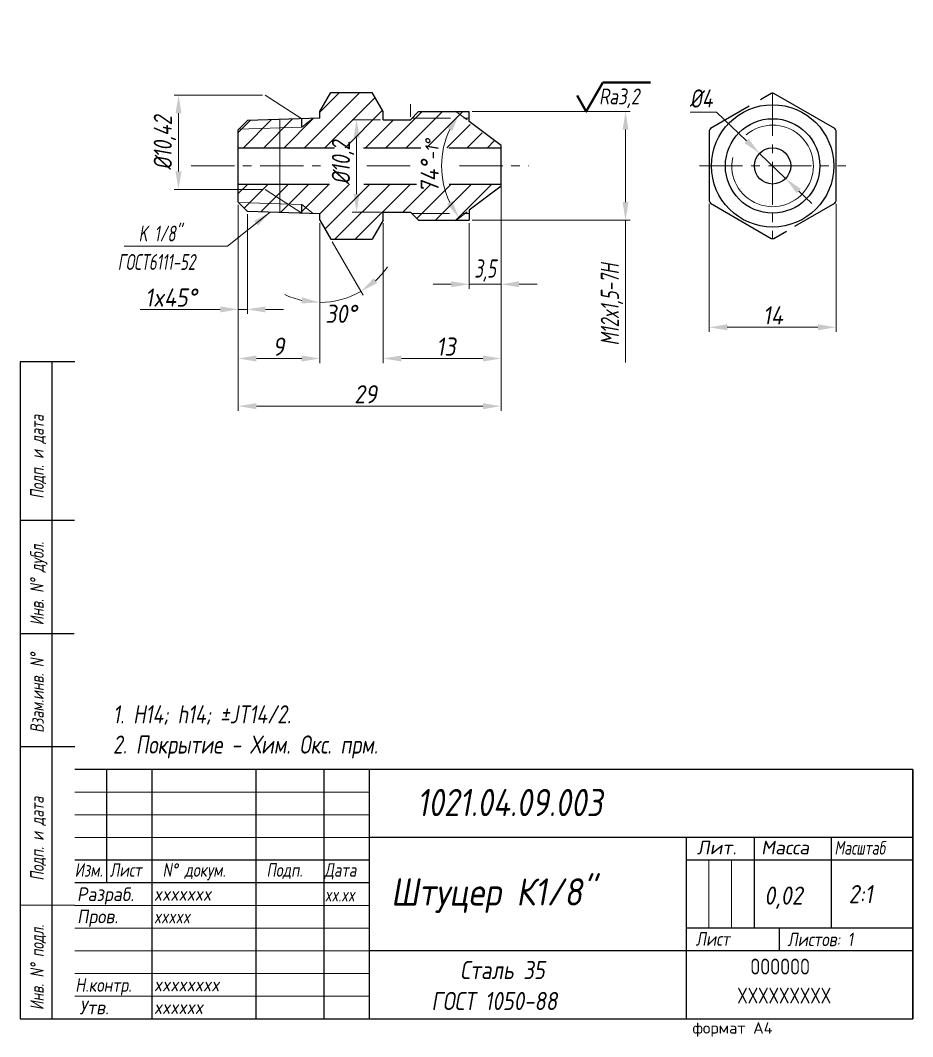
# Model space of a CAD drawing. Header units: millimetres. Extents: x 1490 to 2788, y -4564 to 680.
# Drawn here: x 1951.4 to 2148.4, y -3582.9 to -3358.6 of the extents above; entities that cross this region are included whole.
import ezdxf

# ---------------------------------------------------------------- set-up
doc = ezdxf.new("R2010")
doc.units = ezdxf.units.MM
doc.linetypes.add('CENTER', pattern=[50.8, 31.75, -6.35, 6.35, -6.35])
for name, color, linetype, lineweight in [('Ax', 1, 'CENTER', 18), ('Dim', 3, 'Continuous', 40), ('Hatch', 5, 'Continuous', 18), ('Slim', 8, 'Continuous', 18), ('Text', 2, 'Continuous', 40), ('Wide', 31, 'Continuous', 60)]:
    doc.layers.add(name, color=color, linetype=linetype, lineweight=lineweight)
doc.styles.add('курсив', font='romans.shx', dxfattribs={"oblique": 10})
doc.styles.add('курсив 0_65', font='romans.shx', dxfattribs={"width": 0.65, "oblique": 10})
doc.styles.add('курсив 0_75', font='romans.shx', dxfattribs={"width": 0.75, "oblique": 10})
doc.styles.add('курсив 0_85', font='romans.shx', dxfattribs={"width": 0.85, "oblique": 10})
doc.dimstyles.new('L.Arrow', dxfattribs={"dimtxt": 4, "dimasz": 4, "dimexe": 2, "dimexo": 0.625, "dimgap": 1, "dimtad": 1, "dimlfac": 5, "dimtxsty": 'курсив 0_85', "dimcen": 0, "dimclrd": 256, "dimclre": 256, "dimclrt": 256, "dimadec": 1, "dimazin": 0, "dimtp": 0.0165, "dimtm": 0.0075, "dimtfac": 1, "dimtmove": 0, "dimatfit": 3, "dimfxl": 1, "dimlwd": 18, "dimlwe": 18, "dimarcsym": 0})
doc.dimstyles.new('к1_1', dxfattribs={"dimtxt": 4, "dimasz": 4, "dimexe": 1, "dimexo": 0.625, "dimtad": 1, "dimtxsty": 'курсив 0_85', "dimcen": 0, "dimadec": 0, "dimazin": 0, "dimtfac": 1, "dimtmove": 0, "dimatfit": 3, "dimldrblk": 'DOTSMALL', "dimfxl": 1, "dimlwd": 18, "dimlwe": 18, "dimarcsym": 0})
doc.dimstyles.new('к1_1св', dxfattribs={"dimtxt": 4, "dimasz": 4, "dimexe": 2, "dimexo": 0.625, "dimgap": 1, "dimtad": 1, "dimtoh": 1, "dimtxsty": 'курсив 0_75', "dimcen": 0, "dimadec": 0, "dimazin": 0, "dimtfac": 1, "dimtmove": 0, "dimatfit": 3, "dimldrblk": 'DOTSMALL', "dimfxl": 1, "dimlwd": 18, "dimlwe": 18, "dimarcsym": 0})

# ---------------------------------------------------------------- blocks, each defined once
blk = doc.blocks.new('*D712')
at = {"layer": 'Defpoints', "color": 0, "transparency": 16777216}
for p in [(2057.52, -3395.27), (2031.52, -3402.77), (2057.52, -3433.27)]:
    blk.add_point(p, dxfattribs=at)
at = {"layer": 'Dim', "color": 0, "lineweight": 18, "transparency": 16777216}
for p, q in [((2057.52, -3395.89), (2057.52, -3434.27)), ((2031.52, -3403.39), (2031.52, -3434.27)), ((2035.52, -3433.27), (2053.52, -3433.27))]:
    blk.add_line(p, q, dxfattribs=at)
at = {"layer": 'Dim', "color": 0, "transparency": 16777216}
for points in [[(2035.52, -3432.61), (2035.52, -3433.94), (2031.52, -3433.27)], [(2053.52, -3432.61), (2053.52, -3433.94), (2057.52, -3433.27)]]:
    blk.add_solid(points, dxfattribs=at)
at = {"layer": 'Dim', "color": 0, "transparency": 16777216, "insert": (2045.39, -3430.65), "char_height": 4, "attachment_point": 5, "style": 'курсив 0_85'}
blk.add_mtext('13', dxfattribs=at)
blk = doc.blocks.new('_DotSmall')
at = {"color": 0, "linetype": 'ByBlock', "const_width": 0.5}
blk.add_lwpolyline([(-122670.927, 17467.939, 1), (-122670.802, 17467.939, 1)], format="xyb", close=True, dxfattribs=at)
blk = doc.blocks.new('*D713')
at = {"layer": 'Defpoints', "color": 0, "transparency": 16777216}
for p in [(2057.52, -3395.27), (1999.52, -3398.85), (2057.52, -3443.8)]:
    blk.add_point(p, dxfattribs=at)
at = {"layer": 'Dim', "color": 0, "lineweight": 18, "transparency": 16777216}
for p, q in [((2057.52, -3395.89), (2057.52, -3444.8)), ((1999.52, -3399.48), (1999.52, -3444.8)), ((2003.52, -3443.8), (2053.52, -3443.8))]:
    blk.add_line(p, q, dxfattribs=at)
at = {"layer": 'Dim', "color": 0, "transparency": 16777216}
for points in [[(2003.52, -3443.13), (2003.52, -3444.46), (1999.52, -3443.8)], [(2053.52, -3443.13), (2053.52, -3444.46), (2057.52, -3443.8)]]:
    blk.add_solid(points, dxfattribs=at)
at = {"layer": 'Dim', "color": 0, "transparency": 16777216, "insert": (2027.63, -3441.17), "char_height": 4, "attachment_point": 5, "style": 'курсив 0_85'}
blk.add_mtext('29', dxfattribs=at)
blk = doc.blocks.new('*D714')
at = {"layer": 'Defpoints', "color": 0, "transparency": 16777216}
for p in [(1999.52, -3398.75), (2017.52, -3402.77), (1999.52, -3433.27)]:
    blk.add_point(p, dxfattribs=at)
at = {"layer": 'Dim', "color": 0, "lineweight": 18, "transparency": 16777216}
for p, q in [((1999.52, -3399.38), (1999.52, -3434.27)), ((2017.52, -3403.39), (2017.52, -3434.27)), ((2013.52, -3433.27), (2003.52, -3433.27))]:
    blk.add_line(p, q, dxfattribs=at)
at = {"layer": 'Dim', "color": 0, "transparency": 16777216}
for points in [[(2003.52, -3432.61), (2003.52, -3433.94), (1999.52, -3433.27)], [(2013.52, -3432.61), (2013.52, -3433.94), (2017.52, -3433.27)]]:
    blk.add_solid(points, dxfattribs=at)
at = {"layer": 'Dim', "color": 0, "transparency": 16777216, "insert": (2008.42, -3430.65), "char_height": 4, "attachment_point": 5, "style": 'курсив 0_85'}
blk.add_mtext('9', dxfattribs=at)
blk = doc.blocks.new('*D125')
at = {"layer": 'Defpoints', "color": 0, "transparency": 16777216}
for p in [(2057.52, -3386.27), (2050.52, -3402.77), (2057.52, -3416.89)]:
    blk.add_point(p, dxfattribs=at)
at = {"layer": 'Dim', "color": 0, "lineweight": 18, "transparency": 16777216}
for p, q in [((2057.52, -3386.89), (2057.52, -3417.89)), ((2050.52, -3403.39), (2050.52, -3417.89)), ((2046.52, -3416.89), (2042.52, -3416.89)), ((2050.52, -3416.89), (2057.52, -3416.89)), ((2061.52, -3416.89), (2065.52, -3416.89))]:
    blk.add_line(p, q, dxfattribs=at)
at = {"layer": 'Dim', "color": 0, "transparency": 16777216}
for points in [[(2046.52, -3416.22), (2046.52, -3417.55), (2050.52, -3416.89)], [(2061.52, -3416.22), (2061.52, -3417.55), (2057.52, -3416.89)]]:
    blk.add_solid(points, dxfattribs=at)
at = {"layer": 'Dim', "color": 0, "transparency": 16777216, "insert": (2054.02, -3413.88), "char_height": 4, "attachment_point": 5, "style": 'курсив 0_65'}
blk.add_mtext('3,5', dxfattribs=at)
blk = doc.blocks.new('*D718')
at = {"layer": 'Defpoints', "color": 0, "transparency": 16777216}
for p in [(2031.52, -3380.57), (2025.64, -3400.97), (2031.52, -3400.97)]:
    blk.add_point(p, dxfattribs=at)
at = {"layer": 'Dim', "color": 0, "lineweight": 18, "transparency": 16777216}
for p, q in [((2030.9, -3380.57), (2024.64, -3380.57)), ((2025.64, -3384.57), (2025.64, -3396.97)), ((2030.9, -3400.97), (2024.64, -3400.97))]:
    blk.add_line(p, q, dxfattribs=at)
at = {"layer": 'Dim', "color": 0, "transparency": 16777216}
for points in [[(2024.97, -3384.57), (2026.31, -3384.57), (2025.64, -3380.57)], [(2024.97, -3396.97), (2026.31, -3396.97), (2025.64, -3400.97)]]:
    blk.add_solid(points, dxfattribs=at)
at = {"layer": 'Dim', "color": 0, "transparency": 16777216, "insert": (2022.64, -3390.06), "char_height": 4, "attachment_point": 5, "rotation": 90, "style": 'курсив 0_75'}
blk.add_mtext('%%c10,2', dxfattribs=at)
blk = doc.blocks.new('*D126')
at = {"layer": 'Defpoints', "color": 0, "transparency": 16777216}
for p in [(2005.46, -3375.16), (1986.33, -3396), (2005.46, -3396)]:
    blk.add_point(p, dxfattribs=at)
at = {"layer": 'Dim', "color": 0, "lineweight": 18, "transparency": 16777216}
for p, q in [((2004.83, -3375.16), (1985.33, -3375.16)), ((1986.33, -3379.16), (1986.33, -3392)), ((2004.83, -3396), (1985.33, -3396))]:
    blk.add_line(p, q, dxfattribs=at)
at = {"layer": 'Dim', "color": 0, "transparency": 16777216}
for points in [[(1985.66, -3379.16), (1986.99, -3379.16), (1986.33, -3375.16)], [(1985.66, -3392), (1986.99, -3392), (1986.33, -3396)]]:
    blk.add_solid(points, dxfattribs=at)
at = {"layer": 'Dim', "color": 0, "transparency": 16777216, "insert": (1983.32, -3385.67), "char_height": 4, "attachment_point": 5, "rotation": 90, "style": 'курсив 0_75'}
blk.add_mtext('%%c10,42', dxfattribs=at)
blk = doc.blocks.new('*D719')
at = {"layer": 'Defpoints', "color": 0, "transparency": 16777216}
for p in [(2050.52, -3378.77), (2050.52, -3402.77), (2085.01, -3402.77)]:
    blk.add_point(p, dxfattribs=at)
at = {"layer": 'Dim', "color": 0, "lineweight": 18, "transparency": 16777216}
for p, q in [((2051.15, -3378.77), (2086.01, -3378.77)), ((2085.01, -3382.77), (2085.01, -3398.77)), ((2051.15, -3402.77), (2086.01, -3402.77)), ((2085.01, -3402.77), (2085.01, -3434.19))]:
    blk.add_line(p, q, dxfattribs=at)
at = {"layer": 'Dim', "color": 0, "transparency": 16777216}
for points in [[(2084.35, -3382.77), (2085.68, -3382.77), (2085.01, -3378.77)], [(2084.35, -3398.77), (2085.68, -3398.77), (2085.01, -3402.77)]]:
    blk.add_solid(points, dxfattribs=at)
at = {"layer": 'Dim', "color": 0, "transparency": 16777216, "insert": (2082.01, -3421.39), "char_height": 4, "attachment_point": 5, "rotation": 90, "style": 'курсив 0_65'}
blk.add_mtext('M12x1,5-7H', dxfattribs=at)
blk = doc.blocks.new('*D720')
at = {"layer": 'Defpoints', "color": 0, "transparency": 16777216}
for p in [(1999.52, -3398.75), (2001.52, -3400.82), (2001.52, -3422.44)]:
    blk.add_point(p, dxfattribs=at)
at = {"layer": 'Dim', "color": 0, "lineweight": 18, "transparency": 16777216}
for p, q in [((1999.52, -3399.38), (1999.52, -3423.44)), ((2001.52, -3401.44), (2001.52, -3423.44)), ((1995.52, -3422.44), (1977.83, -3422.44)), ((2001.52, -3422.44), (1999.52, -3422.44)), ((2005.52, -3422.44), (2009.52, -3422.44))]:
    blk.add_line(p, q, dxfattribs=at)
at = {"layer": 'Dim', "color": 0, "transparency": 16777216}
for points in [[(1995.52, -3421.77), (1995.52, -3423.11), (1999.52, -3422.44)], [(2005.52, -3421.77), (2005.52, -3423.11), (2001.52, -3422.44)]]:
    blk.add_solid(points, dxfattribs=at)
at = {"layer": 'Dim', "color": 0, "transparency": 16777216, "insert": (1984.68, -3419.82), "char_height": 4, "attachment_point": 5, "style": 'курсив 0_85'}
blk.add_mtext('1x45%%d', dxfattribs=at)
blk = doc.blocks.new('*D128')
at = {"layer": 'Defpoints', "color": 0, "transparency": 16777216}
for p in [(2050.52, -3380.99), (2044.84, -3386.69), (2057.52, -3386.27), (2057.52, -3395.27), (2050.52, -3400.54)]:
    blk.add_point(p, dxfattribs=at)
at = {"layer": 'Dim', "color": 0, "lineweight": 18, "transparency": 16777216}
for p, q in [((2050.02, -3380.62), (2047.45, -3378.68)), ((2050.02, -3400.92), (2047.45, -3402.86))]:
    blk.add_line(p, q, dxfattribs=at)
blk.add_arc((2063.49, -3390.77), 19.09, 155.0261, 204.9739, dxfattribs=at)
at = {"layer": 'Dim', "color": 0, "transparency": 16777216}
for points in [[(2045.62, -3382.36), (2046.76, -3383.05), (2048.25, -3379.28)], [(2046.76, -3398.49), (2045.62, -3399.17), (2048.25, -3402.26)]]:
    blk.add_solid(points, dxfattribs=at)
at = {"layer": 'Dim', "color": 0, "transparency": 16777216, "insert": (2041.78, -3390.77), "char_height": 4, "attachment_point": 5, "rotation": 90, "style": 'курсив 0_85'}
blk.add_mtext('74°{\\H0.75x\\S^ -1%%d', dxfattribs=at)
blk = doc.blocks.new('*D721')
at = {"layer": 'Defpoints', "color": 0, "transparency": 16777216}
for p in [(2017.52, -3401.32), (2017.52, -3402.77), (2017.52, -3402.77), (2019.95, -3406.97), (2023.72, -3419.8)]:
    blk.add_point(p, dxfattribs=at)
at = {"layer": 'Dim', "color": 0, "lineweight": 18, "transparency": 16777216}
for p, q in [((2017.52, -3403.39), (2017.52, -3421.89)), ((2020.26, -3407.51), (2027.09, -3419.33))]:
    blk.add_line(p, q, dxfattribs=at)
for start, end in [(312.6698, 325.3396), (244.6604, 257.3302), (270, 300)]:
    blk.add_arc((2017.52, -3402.77), 18.13, start, end, dxfattribs=at)
at = {"layer": 'Dim', "color": 0, "transparency": 16777216}
for points in [[(2030.2, -3416.63), (2029.41, -3415.56), (2026.59, -3418.47)], [(2013.62, -3419.79), (2013.47, -3421.12), (2017.52, -3420.89)]]:
    blk.add_solid(points, dxfattribs=at)
at = {"layer": 'Dim', "color": 0, "transparency": 16777216, "insert": (2022.21, -3423.41), "char_height": 4, "attachment_point": 5, "style": 'курсив 0_85'}
blk.add_mtext('30°', dxfattribs=at)
blk = doc.blocks.new('*D725')
at = {"layer": 'Defpoints', "color": 0, "transparency": 16777216}
for p in [(2114.59, -3388), (2120.36, -3393.54)]:
    blk.add_point(p, dxfattribs=at)
at = {"layer": 'Dim', "color": 0, "lineweight": 18, "transparency": 16777216}
for p, q in [((2099.3, -3378.89), (2105.11, -3378.89)), ((2105.11, -3378.89), (2111.71, -3385.23)), ((2120.36, -3393.54), (2114.59, -3388)), ((2123.25, -3396.31), (2126.13, -3399.08))]:
    blk.add_line(p, q, dxfattribs=at)
at = {"layer": 'Dim', "color": 0, "transparency": 16777216}
for points in [[(2112.17, -3384.75), (2111.25, -3385.71), (2114.59, -3388)], [(2123.71, -3395.83), (2122.79, -3396.79), (2120.36, -3393.54)]]:
    blk.add_solid(points, dxfattribs=at)
at = {"layer": 'Dim', "color": 0, "transparency": 16777216, "insert": (2101.71, -3375.89), "char_height": 4, "attachment_point": 5, "style": 'курсив 0_75'}
blk.add_mtext('%%c4', dxfattribs=at)
blk = doc.blocks.new('*D727')
at = {"layer": 'Defpoints', "color": 0, "transparency": 16777216}
for p in [(2103.48, -3398.51), (2131.48, -3398.51), (2131.48, -3426.39)]:
    blk.add_point(p, dxfattribs=at)
at = {"layer": 'Dim', "color": 0, "lineweight": 18, "transparency": 16777216}
for p, q in [((2103.48, -3399.14), (2103.48, -3427.39)), ((2131.48, -3399.14), (2131.48, -3427.39)), ((2107.48, -3426.39), (2127.48, -3426.39))]:
    blk.add_line(p, q, dxfattribs=at)
at = {"layer": 'Dim', "color": 0, "transparency": 16777216}
for points in [[(2107.48, -3425.72), (2107.48, -3427.05), (2103.48, -3426.39)], [(2127.48, -3425.72), (2127.48, -3427.05), (2131.48, -3426.39)]]:
    blk.add_solid(points, dxfattribs=at)
at = {"layer": 'Dim', "color": 0, "transparency": 16777216, "insert": (2117.56, -3423.76), "char_height": 4, "attachment_point": 5, "style": 'курсив 0_85'}
blk.add_mtext('14', dxfattribs=at)

msp = doc.modelspace()

# ---------------------------------------------------------------- hatches: boundary and pattern name
at = {"layer": 'Hatch'}
h = msp.add_hatch(dxfattribs=at)
h.set_pattern_fill('ANSI31', color=256, style=0)
h.set_pattern_definition([(45, (-7477.674, -921.3544), (-2.245064, 2.245064), [])])
h.paths.add_polyline_path([(2050.5223, -3381.5471), (2050.5223, -3378.7686), (2039.3223, -3378.7686), (2037.5223, -3380.5686), (2031.5223, -3380.5686), (2031.5223, -3378.7686), (2029.0974, -3374.5686), (2019.9471, -3374.5686), (2017.5223, -3378.7686), (2017.5223, -3380.2199), (2016.0743, -3380.2651), (2013.5223, -3382.2461), (2008.6663, -3382.3978), (2008.6663, -3386.7686), (2057.5223, -3386.7686), (2057.5223, -3386.2686)])
h.paths.add_polyline_path([(2008.6663, -3382.3978), (1999.621, -3382.6805), (1999.5223, -3382.7824), (1999.5223, -3386.7686), (2008.6663, -3386.7686)])
h.paths.add_polyline_path([(2008.6663, -3380.4966), (2001.5213, -3380.7199), (1999.621, -3382.6805), (2008.6663, -3382.3978)])
h.paths.add_polyline_path([(2013.5223, -3380.3449), (2008.6663, -3380.4966), (2008.6663, -3382.3978), (2013.5223, -3382.2461)], flags=17)
h.paths.add_polyline_path([(2016.0743, -3380.2651), (2013.5223, -3380.3449), (2013.5223, -3382.2461)], flags=17)
h.paths.add_polyline_path([(2008.6663, -3399.1394), (1999.621, -3398.8567), (2001.5213, -3400.8173), (2008.6663, -3401.0406)])
h.paths.add_polyline_path([(2013.5223, -3399.2912), (2008.6663, -3399.1394), (2008.6663, -3401.0406), (2013.5223, -3401.1924)], flags=17)
h.paths.add_polyline_path([(2013.5223, -3399.2912), (2013.5223, -3401.1924), (2016.0743, -3401.2721)], flags=17)
h.paths.add_polyline_path([(2057.5223, -3395.2686), (2057.5223, -3394.7686), (2008.6663, -3394.7686), (2008.6663, -3399.1394), (2013.5223, -3399.2912), (2016.0743, -3401.2721), (2017.5223, -3401.3174), (2017.5223, -3402.7686), (2019.9471, -3406.9686), (2029.0974, -3406.9686), (2031.5223, -3402.7686), (2031.5223, -3400.9686), (2037.5223, -3400.9686), (2039.3223, -3402.7686), (2050.5223, -3402.7686), (2050.5223, -3399.9902)])
h.paths.add_polyline_path([(2008.6663, -3394.7686), (1999.5223, -3394.7686), (1999.5223, -3398.7549), (1999.621, -3398.8567), (2008.6663, -3399.1394)])
h.paths.add_polyline_path([(2019.2541, -3397.0579), (2019.2541, -3383.0584), (2026.016, -3383.0584), (2026.016, -3397.0579)], flags=9)
h.paths.add_polyline_path([(2038.7877, -3398.3275), (2038.7877, -3383.2098), (2044.7877, -3383.2098), (2044.7877, -3398.3275)], flags=9)

# ---------------------------------------------------------------- linework, layer by layer
for p, q in [((2017.5223, -3378.7686), (2019.9471, -3374.5686)), ((2019.9471, -3374.5686), (2029.0974, -3374.5686)), ((2031.5223, -3378.7686), (2029.0974, -3374.5686)), ((2017.5223, -3380.2199), (2001.5213, -3380.7199)), ((2017.5223, -3380.2199), (2017.5223, -3378.7686)), ((2031.5223, -3380.5686), (2031.5223, -3378.7686)), ((2037.5223, -3380.5686), (2039.3223, -3378.7686)), ((2039.3223, -3378.7686), (2050.5223, -3378.7686)), ((2050.5223, -3380.9937), (2050.5223, -3378.7686)), ((1999.5223, -3382.7824), (2001.5213, -3380.7199)), ((2013.5223, -3382.2461), (2013.5223, -3380.3449)), ((2057.5223, -3386.2686), (2050.5223, -3380.9937)), ((1999.5223, -3398.7549), (1999.5223, -3382.7824)), ((2057.5223, -3395.2686), (2057.5223, -3386.2686)), ((2057.5223, -3395.2686), (2050.5223, -3400.5435)), ((1999.5223, -3398.7549), (2001.5213, -3400.8173)), ((2013.5223, -3401.1924), (2013.5223, -3399.2912)), ((2017.5223, -3401.3174), (2001.5213, -3400.8173)), ((2017.5223, -3402.7686), (2017.5223, -3401.3174)), ((2031.5223, -3402.7686), (2031.5223, -3400.9686)), ((2037.5223, -3400.9686), (2039.3223, -3402.7686)), ((2050.5223, -3400.5435), (2050.5223, -3402.7686)), ((2017.5223, -3402.7686), (2019.9471, -3406.9686)), ((2031.5223, -3402.7686), (2029.0974, -3406.9686)), ((2039.3223, -3402.7686), (2050.5223, -3402.7686)), ((2019.9471, -3406.9686), (2029.0974, -3406.9686)), ((1951.4005, -3434.0053), (1951.4005, -3579.0053)), ((1963.4005, -3434.0053), (1951.4005, -3434.0053)), ((1958.401, -3578.935), (1958.401, -3434.0053)), ((1963.3311, -3469.0051), (1951.4005, -3469.0065)), ((1963.3139, -3494.005), (1951.4005, -3494.0047)), ((1951.4005, -3519.0029), (1951.4005, -3519.0029)), ((1963.4005, -3519.0049), (1951.4005, -3519.0029)), ((2148.4005, -3524.0053), (1963.4005, -3524.0053)), ((1970.4005, -3524.0053), (1970.4005, -3549.0053)), ((1980.4005, -3524.0053), (1980.4005, -3579.0053)), ((2003.4005, -3524.0053), (2003.4005, -3579.0053)), ((2018.4005, -3524.0053), (2018.4005, -3579.0053)), ((2028.4005, -3524.0053), (2028.4005, -3579.0053)), ((2148.4005, -3579.0053), (2148.4005, -3524.0053)), ((2148.4005, -3524.0053), (2148.4005, -3579.0053)), ((2098.4005, -3539.0053), (2028.4005, -3539.0053)), ((2098.4005, -3539.0053), (2098.4005, -3579.0053)), ((2148.4005, -3539.0053), (2098.4005, -3539.0053)), ((2113.4005, -3539.0053), (2113.4005, -3559.0053)), ((2130.4005, -3539.0053), (2130.4005, -3559.0053)), ((2028.4005, -3544.0053), (1963.4005, -3544.0053)), ((2148.4005, -3544.0053), (2098.4005, -3544.0053)), ((2028.4005, -3549.0053), (1963.4005, -3549.0053)), ((1963.4005, -3554.0058), (1951.4005, -3553.9363)), ((2148.4005, -3559.0053), (2098.4005, -3559.0053)), ((2118.9049, -3559.0053), (2118.9049, -3564.0053)), ((2098.4005, -3564.0053), (2028.4005, -3564.0053)), ((2148.4005, -3564.0053), (2098.4005, -3564.0053)), ((1951.4005, -3579.0053), (1963.4005, -3579.0053)), ((1963.4005, -3579.0053), (2148.4005, -3579.0053))]:
    msp.add_line(p, q)
at = {"ltscale": 2}
for p, q in [((2031.5223, -3380.5686), (2037.5223, -3380.5686)), ((1999.5223, -3386.7686), (2020.7508, -3386.7686)), ((2027.1674, -3386.7686), (2039.7948, -3386.7686)), ((2046.0258, -3386.7686), (2057.5223, -3386.7686)), ((1999.5223, -3394.7686), (2019.6694, -3394.7686)), ((2027.2395, -3394.7686), (2038.8312, -3394.7686)), ((2046.09, -3394.7686), (2057.5223, -3394.7686)), ((2031.5223, -3400.9686), (2037.5223, -3400.9686))]:
    msp.add_line(p, q, dxfattribs=at)
for points in [[(2117.1872, -3374.7713), (2114.7723, -3376.1655)], [(2131.1872, -3382.5173), (2117.7708, -3374.7713)], [(2112.2956, -3377.5955), (2103.7708, -3382.5173)], [(2103.479, -3383.0227), (2103.479, -3398.5146)], [(2131.479, -3398.5146), (2131.479, -3383.0227)], [(2103.7708, -3399.02), (2117.1872, -3406.766)], [(2122.4076, -3404.0889), (2131.1872, -3399.02)], [(2117.7708, -3406.766), (2120.5718, -3405.1488)]]:
    msp.add_lwpolyline(points)
for radius in [13.5, 10.42, 4]:
    msp.add_circle((2117.479, -3390.7686), radius)
for start, end in [(88.955024, 91.044976), (148.955024, 151.044976), (28.955024, 31.044976), (208.955024, 211.044976), (328.955024, 331.044976), (268.955024, 271.044976)]:
    msp.add_arc((2117.479, -3390.7686), 16, start, end)
at = {"layer": 'Ax', "ltscale": 0.3}
for p, q in [((2117.479, -3374.6028), (2117.479, -3406.9344)), ((1989.1286, -3390.7686), (2018.5854, -3390.7686)), ((2027.9063, -3390.7686), (2037.6155, -3390.7686)), ((2048.3603, -3390.7686), (2063.6705, -3390.7686)), ((2101.3132, -3390.7686), (2133.6448, -3390.7686))]:
    msp.add_line(p, q, dxfattribs=at)
at = {"layer": 'Slim'}
for p, q in [((2005.4598, -3375.1559), (2013.5223, -3380.3449)), ((2037.5223, -3379.9436), (2037.5223, -3377.1271)), ((2013.5223, -3382.2461), (2016.0743, -3380.2651)), ((2037.8223, -3380.2686), (2046.3797, -3380.2686)), ((2049.3367, -3380.2686), (2050.5223, -3380.2686)), ((2013.5223, -3382.2461), (1999.5223, -3382.6836)), ((2008.6663, -3401.0406), (2008.6663, -3380.4966)), ((2005.4598, -3396.0034), (2013.5223, -3401.1924)), ((2013.5223, -3399.2912), (1999.5223, -3398.8537)), ((2013.5223, -3399.2912), (2016.0743, -3401.2721)), ((2037.8223, -3401.2686), (2046.1827, -3401.2686)), ((2049.0449, -3401.2686), (2050.5223, -3401.2686)), ((2028.4005, -3529.0053), (1963.4005, -3529.0053)), ((2028.4005, -3534.0053), (1963.4005, -3534.0053)), ((2028.4005, -3539.0053), (1963.4005, -3539.0053)), ((2103.4005, -3544.0053), (2103.4005, -3559.0053)), ((2108.4005, -3544.0053), (2108.4005, -3559.0053)), ((2028.4005, -3554.0053), (1963.4005, -3554.0053)), ((2028.4005, -3559.0053), (1963.4005, -3559.0053)), ((2028.4005, -3564.0053), (1963.4005, -3564.0053)), ((2028.4005, -3569.0053), (1963.4005, -3569.0053)), ((2028.4005, -3574.0053), (1963.4005, -3574.0053))]:
    msp.add_line(p, q, dxfattribs=at)
msp.add_arc((2117.479, -3390.7686), 9, 168.219115, 130.137263, dxfattribs=at)
at = {"layer": 'Text'}
msp.add_lwpolyline([(2074.3267, -3375.2581), (2076.3535, -3378.7686), (2080.0328, -3372.3959), (2090.5451, -3372.3959)], dxfattribs=at)

# ---------------------------------------------------------------- texts
at = {"layer": 'Text', "oblique": 10}
for s, height, style, width, p in [('Ra3,2', 3.5, 'курсив 0_75', 0.75, (2079.167, -3377.1935)), ('K 1/8"', 3.5, 'курсив 0_65', 0.65, (1977.5248, -3407.4409)), ('ГОСТ6111-52', 3.5, 'курсив 0_65', 0.65, (1972.8886, -3413.7313)), ('1021.04.09.003', 6, 'курсив', 0.8, (2038.9813, -3534.2742)), ('Масштаб', 3, 'курсив', 0.7, (2131.1341, -3542.7591)), ('Изм.', 3, 'курсив 0_75', 0.75, (1963.4005, -3547.6507)), ('Лист', 3, 'курсив 0_75', 0.75, (1971.1365, -3547.6507)), ('N%%D докум.', 3, 'курсив 0_75', 0.75, (1982.8083, -3547.6507)), ('Подп.', 3, 'курсив 0_75', 0.75, (2005.7486, -3547.6507)), ('Дата', 3, 'курсив 0_75', 0.75, (2018.522, -3547.6507)), ('Штуцер К1/8"', 6, 'курсив 0_85', 0.85, (2033.2411, -3554.0022)), ('Разраб.', 3, 'курсив', 0.9, (1963.914, -3553.0064)), ('0,02', 4, 'курсив 0_85', 0.85, (2115.6553, -3553.8076)), ('2:1', 4, 'курсив 0_85', 0.85, (2134.2555, -3553.4884)), ('xxxxxxx', 3, 'курсив 0_85', 0.85, (1980.9058, -3552.9261)), ('Пров.', 3, 'курсив', 0.9, (1963.94, -3557.911)), ('xxxxx', 3, 'курсив 0_85', 0.75, (1980.9058, -3557.9261)), ('Лист', 3, 'курсив', 0.8, (2100.5019, -3562.8744)), ('Листов: 1', 3, 'курсив', 0.8, (2120.7463, -3562.9803)), ('Сталь 35', 4, 'курсив', 0.8, (2048.4946, -3570.2401)), ('Н.контр.', 3, 'курсив', 0.8, (1963.5306, -3573.0299)), ('xxxxxxxx', 3, 'курсив 0_85', 0.85, (1980.9058, -3572.9261)), (' ГОСТ 1050-88', 4, 'курсив', 0.8, (2040.0233, -3577.0739)), ('Утв.', 3, 'курсив', 0.9, (1964.4616, -3578.0082)), ('xxxxxx', 3, 'курсив 0_85', 0.85, (1980.9058, -3577.9261))]:
    msp.add_text(s, height=height, dxfattribs=dict(at, style=style, width=width)).set_placement(p)
at = {"layer": 'Text', "style": 'курсив 0_75', "oblique": 10, "width": 0.7}
for s, p in [('Подп. и дата', (1956.5904, -3464.2224)), ('Инв. N%%D дубл.', (1956.5567, -3492.1559)), ('Взам.инв. N%%D', (1956.5904, -3515.8843)), ('Подп. и дата', (1956.5904, -3548.5096)), ('Инв. N%%D подл.', (1956.5904, -3577.0823))]:
    msp.add_text(s, height=3, rotation=90, dxfattribs=at).set_placement(p)
at = {"layer": 'Text', "style": 'курсив', "oblique": 10}
for s, p in [('Лит.', (2100.7549, -3542.711)), ('Масса', (2114.9545, -3542.711))]:
    msp.add_text(s, height=3, dxfattribs=at).set_placement(p)
at = {"layer": 'Text', "ltscale": 0.8, "style": 'курсив', "oblique": 10, "width": 0.7}
msp.add_text('xx.xx', height=3, dxfattribs=at).set_placement((2018.6266, -3553.1123))
at = {"layer": 'Text', "style": 'курсив'}
msp.add_text('формат А4', height=2.5, dxfattribs=at).set_placement((2099.7818, -3582.2683))
at = {"layer": 'Text', "ltscale": 6, "insert": (1971.8582, -3509.8057), "char_height": 4, "width": 177.752582, "attachment_point": 1, "style": 'курсив 0_75'}
msp.add_mtext('1. H14; h14; %%PJT14/2.\\P2. Покрытие - Хим. Окс. прм.', dxfattribs=at)
at = {"layer": 'Wide', "lineweight": 50, "style": 'курсив', "width": 0.7}
for s, p in [('OOOOOO', (2112.5521, -3569.2252)), ('XXXXXXXXX', (2109.6788, -3575.635))]:
    msp.add_text(s, height=3.5, dxfattribs=at).set_placement(p)

# ---------------------------------------------------------------- dimensions: what is measured, and where the dimension line sits
at = {"layer": 'Dim'}
dim = msp.add_angular_dim_2l(base=(2044.8424, -3386.6906), line1=((2057.5223, -3395.2686), (2050.5223, -3400.5435)), line2=((2057.5223, -3386.2686), (2050.5223, -3380.9937)), text='<>{\\H0.75x\\S^ -1%%d', dimstyle='к1_1', dxfattribs=at)
dim.commit()
dim.dimension.update_dxf_attribs({"geometry": '*D128', "text_midpoint": (2041.7768, -3390.7686)})
dim = msp.add_diameter_dim_2p(p1=(2120.3637, -3393.5396), p2=(2114.5943, -3387.9976), text='%%c4', dimstyle='к1_1св', dxfattribs=at)
dim.commit()
dim.dimension.update_dxf_attribs({"geometry": '*D725', "text_midpoint": (2101.7071, -3378.8875), "dimtype": 163})
for base, p1, p2, text, override, picture, middle in [((1986.3268, -3396.0034), (2005.4598, -3375.1559), (2005.4598, -3396.0034), '%%c<>', {"dimlfac": 0.5, "dimtxsty": 'курсив 0_75'}, '*D126', (1986.3268, -3385.6668)), ((2085.0118, -3402.7686), (2050.5223, -3378.7686), (2050.5223, -3402.7686), 'M12x1,5-7H', {"dimlfac": 0.5, "dimtxsty": 'курсив 0_65'}, '*D719', (2085.0118, -3421.3891)), ((2025.641, -3400.9686), (2031.5223, -3380.5686), (2031.5223, -3400.9686), '%%c<>', {"dimlfac": 0.5, "dimtxsty": 'курсив 0_75'}, '*D718', (2025.641, -3390.0582))]:
    dim = msp.add_linear_dim(base=base, p1=p1, p2=p2, angle=90, text=text, dimstyle='к1_1', override=override, dxfattribs=at)
    dim.commit()
    dim.dimension.update_dxf_attribs({"geometry": picture, "text_midpoint": middle, "dimtype": 160})
for base, p1, p2, override, picture, middle in [((2057.5223, -3416.8859), (2050.5223, -3402.7686), (2057.5223, -3386.2686), {"dimlfac": 0.5, "dimtxsty": 'курсив 0_65'}, '*D125', (2054.0223, -3416.8859)), ((2057.5223, -3443.7953), (1999.5223, -3398.8537), (2057.5223, -3395.2686), {"dimlfac": 0.5}, '*D713', (2027.6341, -3443.7953)), ((2057.5223, -3433.2726), (2031.5223, -3402.7686), (2057.5223, -3395.2686), {"dimlfac": 0.5}, '*D712', (2045.3875, -3433.2726)), ((1999.5223, -3433.2726), (2017.5223, -3402.7686), (1999.5223, -3398.7549), {"dimlfac": 0.5}, '*D714', (2008.421, -3433.2726))]:
    dim = msp.add_linear_dim(base=base, p1=p1, p2=p2, dimstyle='к1_1', override=override, dxfattribs=at)
    dim.commit()
    dim.dimension.update_dxf_attribs({"geometry": picture, "text_midpoint": middle, "dimtype": 160})
dim = msp.add_linear_dim(base=(2001.5213, -3422.4401), p1=(1999.5223, -3398.7549), p2=(2001.5213, -3400.8173), text='1x45%%d', dimstyle='к1_1', override={"dimlfac": 0.5}, dxfattribs=at)
dim.commit()
dim.dimension.update_dxf_attribs({"geometry": '*D720', "text_midpoint": (1984.6777, -3422.4401), "dimtype": 160})
dim = msp.add_linear_dim(base=(2131.479, -3426.3854), p1=(2103.479, -3398.5146), p2=(2131.479, -3398.5146), text='14', dimstyle='к1_1', dxfattribs=at)
dim.commit()
dim.dimension.update_dxf_attribs({"geometry": '*D727', "text_midpoint": (2117.557, -3426.3854), "dimtype": 160})
dim = msp.add_angular_dim_2l(base=(2023.7217, -3419.8013), line1=((2017.5223, -3402.7686), (2019.9471, -3406.9686)), line2=((2017.5223, -3402.7686), (2017.5223, -3401.3174)), dimstyle='к1_1', override={"dimtmove": 1}, dxfattribs=at)
dim.commit()
dim.dimension.update_dxf_attribs({"geometry": '*D721', "text_midpoint": (2022.2108, -3423.4102), "dimtype": 162})

# ---------------------------------------------------------------- leaders
msp.add_leader([(2006.5571, -3400.9747), (1997.1274, -3408.485), (1974.3221, -3408.485)], dimstyle='L.Arrow', override={"dimgap": 1, "dimtad": 0}, dxfattribs=at)

doc.saveas('drawing.dxf')
